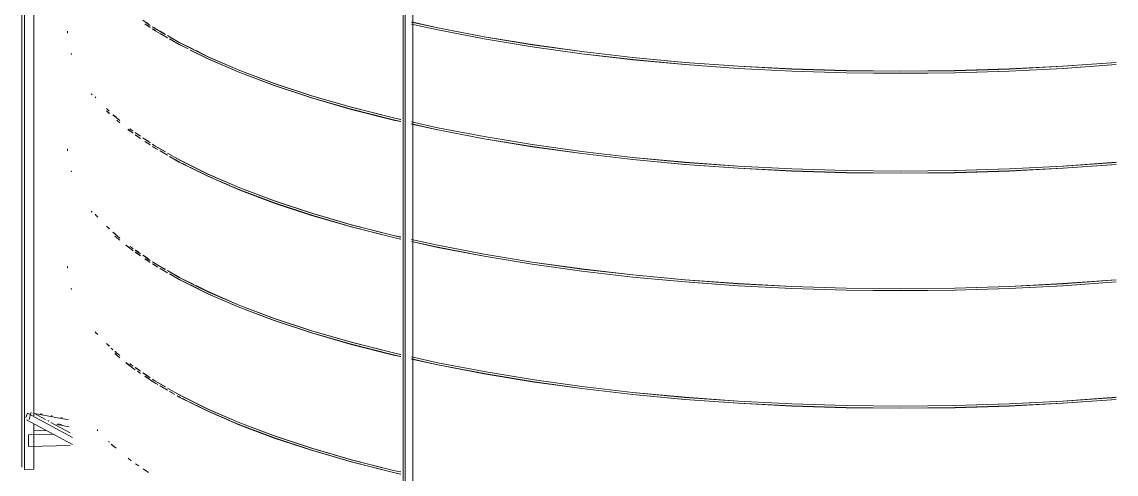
# Paper-space layout '02 Elevations and 3D' of a CAD drawing. Header units: millimetres. Extents: x 5 to 415, y 7 to 290.
# Drawn here: x 249.31 to 290.32, y 167.64 to 184.59 of the extents above; entities that cross this region are included whole.
import ezdxf

# ---------------------------------------------------------------- set-up
doc = ezdxf.new("R2010")
doc.units = ezdxf.units.MM
doc.layers.add('GEOMETRY', color=7, linetype='Continuous')

# ---------------------------------------------------------------- blocks, each defined once
blk = doc.blocks.new('SHEET_02')
at = {"layer": 'GEOMETRY', "lineweight": 13}
for p, q in [((263.599, 160.636), (263.599, 188.638)), ((263.677, 160.546), (263.677, 188.637)), ((263.967, 160.571), (263.967, 188.616)), ((249.765, 169.829), (249.765, 185.73)), ((249.311, 167.905), (249.311, 185.098)), ((249.407, 167.795), (249.407, 185.076)), ((254.123, 184.457), (253.842, 184.648)), ((253.931, 184.595), (254.051, 184.513)), ((264.898, 184.363), (263.91, 184.582)), ((263.916, 184.584), (264.903, 184.365)), ((251.024, 184.159), (251.024, 184.238)), ((253.922, 184.514), (254.123, 184.377)), ((254.051, 184.433), (254.011, 184.461)), ((254.244, 184.375), (254.203, 184.402)), ((254.203, 184.323), (254.244, 184.295)), ((254.212, 184.403), (254.252, 184.376)), ((254.252, 184.297), (254.212, 184.324)), ((254.685, 184.119), (254.244, 184.375)), ((254.244, 184.295), (254.765, 183.994)), ((254.252, 184.376), (254.332, 184.329)), ((254.332, 184.25), (254.252, 184.297)), ((254.493, 184.237), (254.693, 184.121)), ((254.773, 183.995), (254.493, 184.157)), ((263.91, 184.502), (264.898, 184.284)), ((264.903, 184.286), (263.916, 184.505)), ((266.632, 184.03), (264.898, 184.363)), ((264.898, 184.284), (266.632, 183.95)), ((264.903, 184.365), (266.637, 184.032)), ((266.637, 183.953), (264.903, 184.286)), ((255.207, 183.818), (254.765, 184.073)), ((254.773, 184.074), (254.974, 183.958)), ((254.845, 183.947), (255.207, 183.739)), ((254.974, 183.879), (254.854, 183.949)), ((255.215, 183.74), (255.054, 183.833)), ((255.134, 183.866), (255.215, 183.819)), ((256.285, 183.282), (255.207, 183.818)), ((255.207, 183.739), (255.538, 183.574)), ((255.215, 183.819), (255.754, 183.551)), ((255.256, 183.719), (255.215, 183.74)), ((268.434, 183.732), (266.632, 184.03)), ((266.632, 183.95), (268.434, 183.653)), ((266.637, 184.032), (268.438, 183.735)), ((268.438, 183.655), (266.637, 183.953)), ((270.294, 183.472), (268.434, 183.732)), ((268.438, 183.735), (270.298, 183.474)), ((251.168, 183.366), (251.153, 183.414)), ((255.546, 183.575), (255.339, 183.678)), ((255.621, 183.532), (256.285, 183.203)), ((256.293, 183.204), (255.629, 183.534)), ((255.837, 183.51), (256.293, 183.283)), ((268.434, 183.653), (270.294, 183.392)), ((270.298, 183.395), (268.438, 183.655)), ((272.206, 183.249), (270.294, 183.472)), ((270.294, 183.392), (272.206, 183.17)), ((270.298, 183.474), (272.209, 183.252)), ((272.209, 183.173), (270.298, 183.395)), ((257.475, 182.769), (256.285, 183.282)), ((256.285, 183.203), (257.475, 182.689)), ((256.293, 183.283), (257.482, 182.77)), ((257.1, 182.856), (256.293, 183.204)), ((274.161, 183.066), (272.206, 183.249)), ((272.206, 183.17), (274.161, 182.987)), ((272.209, 183.252), (274.163, 183.069)), ((274.163, 182.989), (272.209, 183.173)), ((276.15, 182.923), (274.161, 183.066)), ((274.161, 182.987), (276.15, 182.843)), ((274.163, 183.069), (276.152, 182.925)), ((276.152, 182.846), (274.163, 182.989)), ((278.166, 182.82), (276.15, 182.923)), ((276.152, 182.925), (278.167, 182.823)), ((286.313, 182.823), (288.328, 182.925)), ((288.33, 182.923), (286.315, 182.82)), ((288.328, 182.925), (290.317, 183.069)), ((290.317, 182.989), (288.328, 182.846)), ((290.319, 183.066), (288.33, 182.923)), ((288.33, 182.843), (290.319, 182.987)), ((257.482, 182.691), (257.185, 182.819)), ((258.771, 182.281), (257.475, 182.769)), ((257.475, 182.689), (258.771, 182.202)), ((257.482, 182.77), (258.778, 182.283)), ((258.778, 182.203), (257.482, 182.691)), ((276.15, 182.843), (278.166, 182.741)), ((278.167, 182.743), (276.152, 182.846)), ((280.198, 182.758), (278.166, 182.82)), ((278.166, 182.741), (280.198, 182.679)), ((278.167, 182.823), (280.199, 182.761)), ((280.199, 182.681), (278.167, 182.743)), ((282.24, 182.737), (280.198, 182.758)), ((280.198, 182.679), (282.24, 182.658)), ((280.199, 182.761), (282.24, 182.74)), ((282.24, 182.661), (280.199, 182.681)), ((282.24, 182.74), (284.281, 182.761)), ((284.282, 182.758), (282.24, 182.737)), ((284.281, 182.681), (282.24, 182.661)), ((282.24, 182.658), (284.282, 182.679)), ((284.281, 182.761), (286.313, 182.823)), ((286.313, 182.743), (284.281, 182.681)), ((286.315, 182.82), (284.282, 182.758)), ((284.282, 182.679), (286.315, 182.741)), ((288.328, 182.846), (286.313, 182.743)), ((286.315, 182.741), (288.33, 182.843)), ((260.167, 181.82), (258.771, 182.281)), ((258.771, 182.202), (260.167, 181.741)), ((258.778, 182.283), (260.174, 181.822)), ((260.174, 181.743), (258.778, 182.203)), ((251.914, 181.893), (251.943, 181.854)), ((252.088, 181.741), (252.059, 181.78)), ((261.658, 181.389), (260.167, 181.82)), ((260.167, 181.741), (261.658, 181.309)), ((260.174, 181.822), (261.664, 181.391)), ((261.664, 181.311), (260.174, 181.743)), ((252.582, 181.238), (252.483, 181.339)), ((252.483, 181.26), (252.582, 181.159)), ((263.237, 180.988), (261.658, 181.389)), ((261.658, 181.309), (263.237, 180.909)), ((261.664, 181.391), (263.243, 180.99)), ((263.243, 180.911), (261.664, 181.311)), ((252.591, 181.16), (252.558, 181.193)), ((252.984, 180.889), (252.719, 181.106)), ((252.728, 181.107), (252.841, 181.014)), ((252.87, 180.903), (252.984, 180.809)), ((263.506, 180.929), (263.237, 180.988)), ((263.237, 180.909), (263.506, 180.849)), ((263.243, 180.99), (263.512, 180.931)), ((263.512, 180.852), (263.243, 180.911)), ((253.287, 180.561), (253.401, 180.467)), ((253.409, 180.469), (253.296, 180.562)), ((253.401, 180.547), (253.363, 180.578)), ((253.371, 180.579), (253.409, 180.548)), ((253.481, 180.492), (253.401, 180.547)), ((253.401, 180.467), (253.481, 180.413)), ((253.762, 180.3), (253.561, 180.437)), ((264.898, 180.62), (263.91, 180.839)), ((263.91, 180.76), (264.898, 180.541)), ((263.916, 180.841), (264.903, 180.623)), ((264.903, 180.544), (263.916, 180.762)), ((266.632, 180.287), (264.898, 180.62)), ((264.898, 180.541), (266.632, 180.208)), ((264.903, 180.623), (266.637, 180.29)), ((266.637, 180.21), (264.903, 180.544)), ((253.561, 180.358), (253.762, 180.221)), ((253.65, 180.304), (253.57, 180.359)), ((253.65, 180.384), (253.69, 180.356)), ((254.123, 180.054), (253.842, 180.245)), ((253.922, 180.111), (254.123, 179.975)), ((253.931, 180.192), (254.051, 180.11)), ((254.051, 180.031), (254.011, 180.058)), ((268.434, 179.99), (266.632, 180.287)), ((266.632, 180.208), (268.434, 179.91)), ((266.637, 180.29), (268.438, 179.992)), ((268.438, 179.913), (266.637, 180.21)), ((251.024, 179.756), (251.024, 179.835)), ((254.244, 179.972), (254.203, 179.999)), ((254.203, 179.92), (254.244, 179.892)), ((254.212, 180), (254.252, 179.973)), ((254.252, 179.894), (254.212, 179.921)), ((254.685, 179.717), (254.244, 179.972)), ((254.244, 179.892), (254.404, 179.8)), ((254.252, 179.973), (254.332, 179.927)), ((254.332, 179.847), (254.252, 179.894)), ((254.412, 179.88), (254.693, 179.718)), ((254.484, 179.753), (254.765, 179.591)), ((254.773, 179.592), (254.493, 179.755)), ((255.207, 179.415), (254.765, 179.67)), ((254.773, 179.672), (254.974, 179.556)), ((270.294, 179.729), (268.434, 179.99)), ((268.434, 179.91), (270.294, 179.65)), ((268.438, 179.992), (270.298, 179.732)), ((270.298, 179.652), (268.438, 179.913)), ((272.206, 179.507), (270.294, 179.729)), ((270.294, 179.65), (272.206, 179.427)), ((270.298, 179.732), (272.209, 179.509)), ((272.209, 179.43), (270.298, 179.652)), ((254.845, 179.545), (255.207, 179.336)), ((254.974, 179.476), (254.854, 179.546)), ((255.054, 179.509), (255.215, 179.416)), ((255.215, 179.337), (255.054, 179.43)), ((256.285, 178.879), (255.207, 179.415)), ((255.207, 179.336), (256.285, 178.8)), ((255.215, 179.416), (256.293, 178.881)), ((255.256, 179.317), (255.215, 179.337)), ((255.546, 179.172), (255.339, 179.275)), ((274.161, 179.323), (272.206, 179.507)), ((272.206, 179.427), (274.161, 179.244)), ((272.209, 179.509), (274.163, 179.326)), ((274.163, 179.247), (272.209, 179.43)), ((276.15, 179.18), (274.161, 179.323)), ((274.161, 179.244), (276.15, 179.101)), ((274.163, 179.326), (276.152, 179.183)), ((276.152, 179.104), (274.163, 179.247)), ((288.328, 179.183), (290.317, 179.326)), ((290.317, 179.247), (288.328, 179.104)), ((290.319, 179.323), (288.33, 179.18)), ((288.33, 179.101), (290.319, 179.244)), ((251.168, 178.963), (251.153, 179.011)), ((256.293, 178.801), (255.629, 179.131)), ((257.475, 178.366), (256.285, 178.879)), ((256.285, 178.8), (257.475, 178.287)), ((256.293, 178.881), (257.482, 178.368)), ((256.463, 178.728), (256.293, 178.801)), ((278.166, 179.077), (276.15, 179.18)), ((276.15, 179.101), (278.166, 178.998)), ((276.152, 179.183), (278.167, 179.08)), ((278.167, 179.001), (276.152, 179.104)), ((280.198, 179.015), (278.166, 179.077)), ((278.166, 178.998), (280.198, 178.936)), ((278.167, 179.08), (280.199, 179.018)), ((280.199, 178.939), (278.167, 179.001)), ((282.24, 178.995), (280.198, 179.015)), ((280.198, 178.936), (282.24, 178.916)), ((280.199, 179.018), (282.24, 178.998)), ((282.24, 178.918), (280.199, 178.939)), ((282.24, 178.998), (284.281, 179.018)), ((284.282, 179.015), (282.24, 178.995)), ((284.281, 178.939), (282.24, 178.918)), ((282.24, 178.916), (284.282, 178.936)), ((284.281, 179.018), (286.313, 179.08)), ((286.313, 179.001), (284.281, 178.939)), ((286.315, 179.077), (284.282, 179.015)), ((284.282, 178.936), (286.315, 178.998)), ((286.313, 179.08), (288.328, 179.183)), ((288.328, 179.104), (286.313, 179.001)), ((288.33, 179.18), (286.315, 179.077)), ((286.315, 178.998), (288.33, 179.101)), ((257.1, 178.453), (256.548, 178.691)), ((257.482, 178.288), (257.185, 178.417)), ((258.771, 177.878), (257.475, 178.366)), ((257.475, 178.287), (258.771, 177.799)), ((257.482, 178.368), (258.778, 177.88)), ((258.778, 177.801), (257.482, 178.288)), ((260.167, 177.417), (258.771, 177.878)), ((258.771, 177.799), (260.167, 177.338)), ((258.778, 177.88), (260.174, 177.419)), ((260.174, 177.34), (258.778, 177.801)), ((251.914, 177.49), (251.943, 177.451)), ((252.088, 177.339), (252.059, 177.377)), ((252.154, 177.272), (252.088, 177.339)), ((261.658, 176.986), (260.167, 177.417)), ((260.167, 177.338), (261.658, 176.906)), ((260.174, 177.419), (261.664, 176.988)), ((261.664, 176.909), (260.174, 177.34)), ((252.582, 176.835), (252.483, 176.936)), ((252.558, 176.87), (252.591, 176.836)), ((263.237, 176.585), (261.658, 176.986)), ((261.658, 176.906), (263.237, 176.506)), ((261.664, 176.988), (263.243, 176.588)), ((263.243, 176.508), (261.664, 176.909)), ((252.984, 176.486), (252.719, 176.703)), ((252.728, 176.704), (252.841, 176.611)), ((252.795, 176.562), (252.984, 176.407)), ((263.506, 176.526), (263.237, 176.585)), ((263.237, 176.506), (263.506, 176.446)), ((263.243, 176.588), (263.512, 176.528)), ((263.512, 176.449), (263.243, 176.508)), ((264.898, 176.218), (263.91, 176.436)), ((263.91, 176.357), (264.898, 176.138)), ((263.916, 176.439), (264.903, 176.22)), ((264.903, 176.141), (263.916, 176.359)), ((253.211, 176.22), (253.401, 176.065)), ((253.409, 176.066), (253.22, 176.221)), ((253.401, 176.144), (253.363, 176.175)), ((253.371, 176.176), (253.409, 176.145)), ((253.481, 176.089), (253.401, 176.144)), ((253.401, 176.065), (253.481, 176.01)), ((253.762, 175.897), (253.561, 176.034)), ((253.561, 175.955), (253.762, 175.818)), ((253.57, 176.035), (253.69, 175.953)), ((253.69, 175.874), (253.57, 175.956)), ((266.632, 175.884), (264.898, 176.218)), ((264.898, 176.138), (266.632, 175.805)), ((264.903, 176.22), (266.637, 175.887)), ((266.637, 175.807), (264.903, 176.141)), ((254.123, 175.651), (253.842, 175.843)), ((253.851, 175.844), (254.051, 175.707)), ((253.922, 175.709), (254.123, 175.572)), ((254.051, 175.628), (253.931, 175.71)), ((254.244, 175.569), (254.203, 175.596)), ((254.203, 175.517), (254.244, 175.49)), ((254.212, 175.597), (254.252, 175.57)), ((254.252, 175.491), (254.212, 175.518)), ((254.685, 175.314), (254.244, 175.569)), ((254.252, 175.57), (254.332, 175.524)), ((268.434, 175.587), (266.632, 175.884)), ((266.632, 175.805), (268.434, 175.507)), ((266.637, 175.887), (268.438, 175.589)), ((268.438, 175.51), (266.637, 175.807)), ((270.294, 175.326), (268.434, 175.587)), ((268.438, 175.589), (270.298, 175.329)), ((251.024, 175.353), (251.024, 175.432)), ((254.244, 175.49), (254.404, 175.397)), ((254.332, 175.444), (254.252, 175.491)), ((254.412, 175.477), (254.693, 175.315)), ((254.484, 175.35), (254.765, 175.188)), ((254.773, 175.189), (254.493, 175.352)), ((255.207, 175.012), (254.765, 175.267)), ((254.773, 175.269), (254.974, 175.153)), ((254.845, 175.142), (255.207, 174.933)), ((254.974, 175.073), (254.854, 175.143)), ((255.054, 175.106), (255.215, 175.014)), ((268.434, 175.507), (270.294, 175.247)), ((270.298, 175.25), (268.438, 175.51)), ((272.206, 175.104), (270.294, 175.326)), ((270.294, 175.247), (272.206, 175.025)), ((270.298, 175.329), (272.209, 175.107)), ((272.209, 175.027), (270.298, 175.25)), ((274.161, 174.921), (272.206, 175.104)), ((272.209, 175.107), (274.163, 174.923)), ((255.215, 174.934), (255.054, 175.027)), ((256.285, 174.476), (255.207, 175.012)), ((255.207, 174.933), (256.285, 174.397)), ((255.215, 175.014), (255.256, 174.993)), ((255.256, 174.914), (255.215, 174.934)), ((255.339, 174.952), (255.754, 174.746)), ((255.546, 174.769), (255.339, 174.872)), ((256.293, 174.398), (255.629, 174.728)), ((255.837, 174.704), (256.293, 174.478)), ((272.206, 175.025), (274.161, 174.841)), ((274.163, 174.844), (272.209, 175.027)), ((276.15, 174.777), (274.161, 174.921)), ((274.161, 174.841), (276.15, 174.698)), ((274.163, 174.923), (276.152, 174.78)), ((276.152, 174.701), (274.163, 174.844)), ((278.166, 174.674), (276.15, 174.777)), ((276.15, 174.698), (278.166, 174.595)), ((276.152, 174.78), (278.167, 174.677)), ((278.167, 174.598), (276.152, 174.701)), ((286.313, 174.677), (288.328, 174.78)), ((288.328, 174.701), (286.313, 174.598)), ((288.33, 174.777), (286.315, 174.674)), ((286.315, 174.595), (288.33, 174.698)), ((288.328, 174.78), (290.317, 174.923)), ((290.317, 174.844), (288.328, 174.701)), ((290.319, 174.921), (288.33, 174.777)), ((288.33, 174.698), (290.319, 174.841)), ((251.168, 174.56), (251.153, 174.608)), ((257.475, 173.963), (256.285, 174.476)), ((256.285, 174.397), (257.475, 173.884)), ((256.293, 174.478), (257.482, 173.965)), ((256.463, 174.325), (256.293, 174.398)), ((257.1, 174.05), (256.548, 174.289)), ((280.198, 174.613), (278.166, 174.674)), ((278.166, 174.595), (280.198, 174.533)), ((278.167, 174.677), (280.199, 174.615)), ((280.199, 174.536), (278.167, 174.598)), ((282.24, 174.592), (280.198, 174.613)), ((280.198, 174.533), (282.24, 174.513)), ((280.199, 174.615), (282.24, 174.595)), ((282.24, 174.516), (280.199, 174.536)), ((282.24, 174.595), (284.281, 174.615)), ((284.282, 174.613), (282.24, 174.592)), ((284.281, 174.536), (282.24, 174.516)), ((282.24, 174.513), (284.282, 174.533)), ((284.281, 174.615), (286.313, 174.677)), ((286.313, 174.598), (284.281, 174.536)), ((286.315, 174.674), (284.282, 174.613)), ((284.282, 174.533), (286.315, 174.595)), ((257.482, 173.886), (257.185, 174.014)), ((258.771, 173.475), (257.475, 173.963)), ((257.475, 173.884), (258.771, 173.396)), ((257.482, 173.965), (258.778, 173.477)), ((258.778, 173.398), (257.482, 173.886)), ((260.167, 173.014), (258.771, 173.475)), ((258.778, 173.477), (260.174, 173.016)), ((258.771, 173.396), (260.167, 172.935)), ((260.174, 172.937), (258.778, 173.398)), ((252.088, 172.936), (252.059, 172.974)), ((252.154, 172.869), (252.088, 172.936)), ((252.13, 172.903), (252.163, 172.869)), ((261.658, 172.583), (260.167, 173.014)), ((260.167, 172.935), (261.658, 172.504)), ((260.174, 173.016), (261.664, 172.585)), ((261.664, 172.506), (260.174, 172.937)), ((252.582, 172.432), (252.483, 172.533)), ((252.558, 172.467), (252.591, 172.433)), ((252.681, 172.332), (252.648, 172.365)), ((252.719, 172.301), (252.681, 172.332)), ((252.984, 172.083), (252.795, 172.238)), ((252.803, 172.239), (252.841, 172.208)), ((263.237, 172.182), (261.658, 172.583)), ((261.658, 172.504), (263.237, 172.103)), ((261.664, 172.585), (263.243, 172.185)), ((263.243, 172.105), (261.664, 172.506)), ((252.795, 172.159), (252.984, 172.004)), ((252.841, 172.129), (252.803, 172.16)), ((263.506, 172.123), (263.237, 172.182)), ((263.237, 172.103), (263.506, 172.044)), ((263.243, 172.185), (263.512, 172.125)), ((263.512, 172.046), (263.243, 172.105)), ((264.898, 171.815), (263.91, 172.033)), ((263.91, 171.954), (264.898, 171.735)), ((263.916, 172.036), (264.903, 171.817)), ((264.903, 171.738), (263.916, 171.956)), ((253.211, 171.817), (253.401, 171.662)), ((253.409, 171.663), (253.22, 171.818)), ((253.401, 171.741), (253.363, 171.772)), ((253.371, 171.773), (253.409, 171.742)), ((253.481, 171.686), (253.401, 171.741)), ((253.401, 171.662), (253.561, 171.552)), ((253.762, 171.495), (253.561, 171.631)), ((253.57, 171.633), (253.69, 171.55)), ((253.641, 171.497), (253.762, 171.415)), ((253.69, 171.471), (253.65, 171.499)), ((254.123, 171.248), (253.842, 171.44)), ((253.851, 171.441), (254.051, 171.304)), ((266.632, 171.481), (264.898, 171.815)), ((264.898, 171.735), (266.632, 171.402)), ((264.903, 171.817), (266.637, 171.484)), ((266.637, 171.405), (264.903, 171.738)), ((268.434, 171.184), (266.632, 171.481)), ((266.637, 171.484), (268.438, 171.186)), ((253.922, 171.306), (254.244, 171.087)), ((254.051, 171.225), (253.931, 171.307)), ((254.244, 171.166), (254.203, 171.193)), ((254.212, 171.195), (254.252, 171.167)), ((254.252, 171.088), (254.212, 171.115)), ((254.685, 170.911), (254.244, 171.166)), ((254.244, 171.087), (254.404, 170.994)), ((254.252, 171.167), (254.332, 171.121)), ((254.332, 171.042), (254.252, 171.088)), ((254.412, 171.074), (254.693, 170.912)), ((266.632, 171.402), (268.434, 171.105)), ((268.438, 171.107), (266.637, 171.405)), ((270.294, 170.923), (268.434, 171.184)), ((268.434, 171.105), (270.294, 170.844)), ((268.438, 171.186), (270.298, 170.926)), ((270.298, 170.847), (268.438, 171.107)), ((254.484, 170.948), (254.765, 170.785)), ((254.773, 170.787), (254.493, 170.949)), ((255.207, 170.609), (254.765, 170.864)), ((254.773, 170.866), (254.974, 170.75)), ((254.845, 170.739), (255.046, 170.623)), ((254.974, 170.671), (254.854, 170.74)), ((255.054, 170.703), (255.215, 170.611)), ((256.285, 170.073), (255.207, 170.609)), ((255.215, 170.611), (255.256, 170.59)), ((272.206, 170.701), (270.294, 170.923)), ((270.294, 170.844), (272.206, 170.622)), ((270.298, 170.926), (272.209, 170.704)), ((272.209, 170.624), (270.298, 170.847)), ((274.161, 170.518), (272.206, 170.701)), ((272.206, 170.622), (274.161, 170.438)), ((272.209, 170.704), (274.163, 170.521)), ((274.163, 170.441), (272.209, 170.624)), ((255.126, 170.576), (255.207, 170.53)), ((255.215, 170.531), (255.134, 170.578)), ((255.207, 170.53), (256.285, 169.994)), ((255.256, 170.511), (255.215, 170.531)), ((255.339, 170.549), (256.293, 170.075)), ((255.546, 170.367), (255.339, 170.47)), ((255.754, 170.264), (255.629, 170.325)), ((256.293, 169.996), (255.837, 170.222)), ((276.15, 170.374), (274.161, 170.518)), ((274.161, 170.438), (276.15, 170.295)), ((274.163, 170.521), (276.152, 170.377)), ((276.152, 170.298), (274.163, 170.441)), ((278.166, 170.272), (276.15, 170.374)), ((276.15, 170.295), (278.166, 170.192)), ((276.152, 170.377), (278.167, 170.274)), ((278.167, 170.195), (276.152, 170.298)), ((280.198, 170.21), (278.166, 170.272)), ((278.166, 170.192), (280.198, 170.13)), ((278.167, 170.274), (280.199, 170.213)), ((280.199, 170.133), (278.167, 170.195)), ((282.24, 170.189), (280.198, 170.21)), ((280.199, 170.213), (282.24, 170.192)), ((282.24, 170.192), (284.281, 170.213)), ((284.282, 170.21), (282.24, 170.189)), ((284.281, 170.213), (286.313, 170.274)), ((286.313, 170.195), (284.281, 170.133)), ((286.315, 170.272), (284.282, 170.21)), ((284.282, 170.13), (286.315, 170.192)), ((286.313, 170.274), (288.328, 170.377)), ((288.328, 170.298), (286.313, 170.195)), ((288.33, 170.374), (286.315, 170.272)), ((286.315, 170.192), (288.33, 170.295)), ((288.328, 170.377), (290.317, 170.521)), ((290.317, 170.441), (288.328, 170.298)), ((290.319, 170.518), (288.33, 170.374)), ((288.33, 170.295), (290.319, 170.438)), ((249.462, 169.757), (249.518, 169.919)), ((249.518, 169.919), (251.209, 169.015)), ((249.581, 169.693), (249.649, 169.937)), ((249.649, 169.937), (249.694, 169.928)), ((250.197, 169.688), (249.755, 169.925)), ((249.785, 169.911), (251.059, 169.672)), ((250.087, 169.888), (249.996, 169.905)), ((250.451, 169.82), (250.405, 169.829)), ((257.475, 169.56), (256.285, 170.073)), ((256.285, 169.994), (257.475, 169.481)), ((256.293, 170.075), (257.482, 169.562)), ((257.1, 169.648), (256.293, 169.996)), ((280.198, 170.13), (282.24, 170.11)), ((282.24, 170.113), (280.199, 170.133)), ((284.281, 170.133), (282.24, 170.113)), ((282.24, 170.11), (284.282, 170.13)), ((251.214, 168.756), (249.483, 169.681)), ((249.765, 167.824), (249.765, 169.517)), ((250.318, 169.623), (250.278, 169.645)), ((251.123, 169.193), (250.399, 169.58)), ((251.082, 169.41), (250.627, 169.496)), ((250.793, 169.499), (250.656, 169.525)), ((250.815, 169.752), (250.769, 169.76)), ((257.482, 169.483), (257.185, 169.611)), ((258.771, 169.072), (257.475, 169.56)), ((257.475, 169.481), (258.771, 168.993)), ((257.482, 169.562), (258.778, 169.074)), ((258.778, 168.995), (257.482, 169.483)), ((249.558, 169.114), (250.527, 169.14)), ((249.558, 168.674), (249.558, 169.114)), ((250.21, 169.276), (249.749, 169.263)), ((252.163, 169.268), (252.13, 169.301)), ((260.167, 168.611), (258.771, 169.072)), ((258.771, 168.993), (260.167, 168.532)), ((258.778, 169.074), (260.174, 168.614)), ((260.174, 168.534), (258.778, 168.995)), ((251.126, 168.716), (249.558, 168.674)), ((252.591, 168.832), (252.558, 168.865)), ((252.69, 168.731), (252.657, 168.765)), ((252.694, 168.732), (252.661, 168.765)), ((252.841, 168.607), (252.69, 168.731)), ((252.77, 168.669), (252.694, 168.732)), ((261.658, 168.18), (260.167, 168.611)), ((260.174, 168.614), (261.664, 168.182)), ((253.409, 168.14), (253.296, 168.234)), ((253.338, 168.203), (253.3, 168.234)), ((260.167, 168.532), (261.658, 168.101)), ((261.664, 168.103), (260.174, 168.534)), ((263.237, 167.78), (261.658, 168.18)), ((261.664, 168.182), (263.243, 167.782)), ((249.765, 167.824), (249.407, 167.795)), ((253.69, 167.949), (253.57, 168.031)), ((253.694, 167.949), (253.574, 168.032)), ((254.051, 167.703), (253.851, 167.839)), ((253.975, 167.758), (253.855, 167.84)), ((261.658, 168.101), (263.237, 167.7)), ((263.243, 167.703), (261.664, 168.103)), ((263.506, 167.72), (263.237, 167.78)), ((263.243, 167.782), (263.512, 167.722)), ((263.237, 167.7), (263.506, 167.641)), ((263.512, 167.643), (263.243, 167.703))]:
    blk.add_line(p, q, dxfattribs=at)

psp = doc.layouts.new('02 Elevations and 3D')

# ---------------------------------------------------------------- block references
psp.add_blockref('SHEET_02', (0, 0))

doc.saveas('drawing.dxf')
